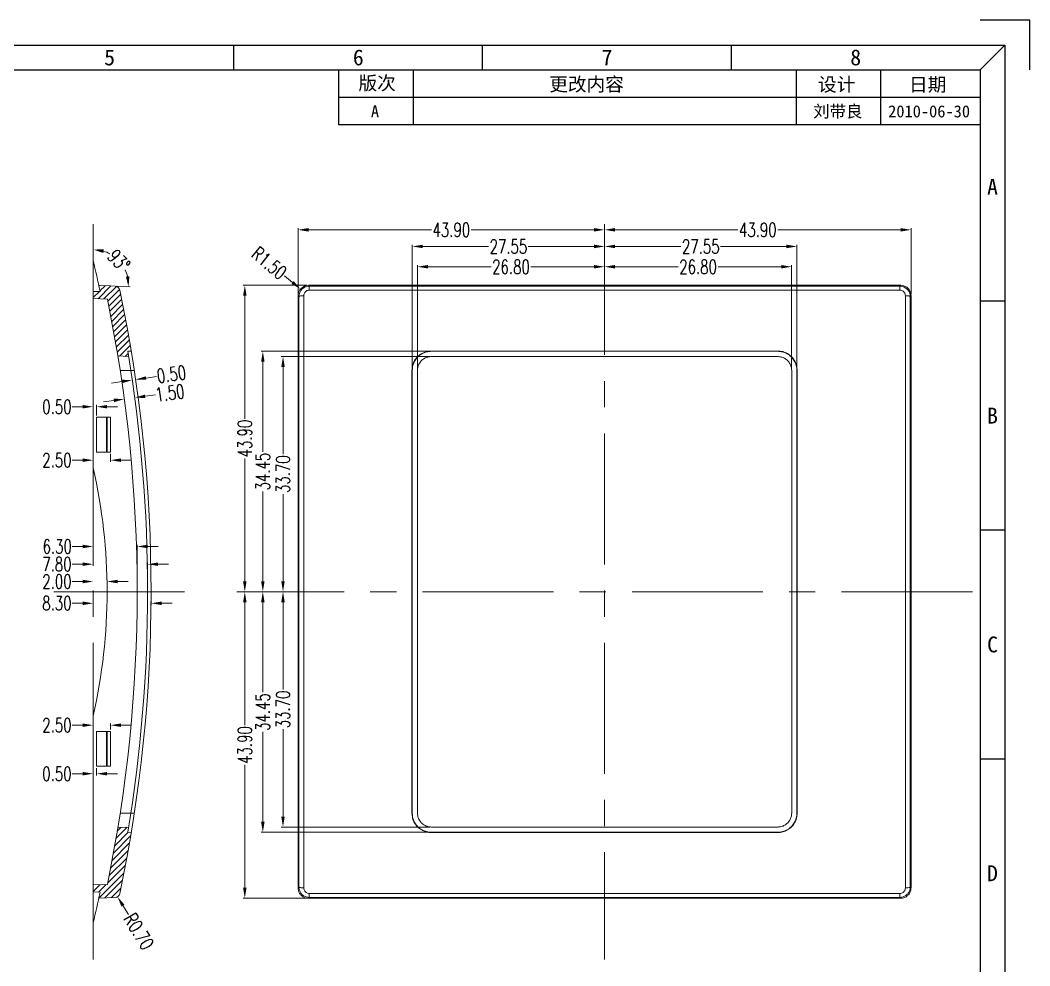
# Model space of a CAD drawing. Header units: millimetres. Extents: x 1179 to 2103, y 2567 to 2779.
# Drawn here: x 1333.8 to 1478.4, y 2643.6 to 2779 of the extents above; entities that cross this region are included whole.
import ezdxf
from ezdxf.enums import TextEntityAlignment as Align

# ---------------------------------------------------------------- set-up
doc = ezdxf.new("R2010")
doc.units = ezdxf.units.MM
doc.linetypes.add('CENTER', pattern=[0.6, 0.375, -0.075, 0.075, -0.075])
doc.layers.get('0').update_dxf_attribs({"linetype": 'CONTINUOUS'})
doc.layers.get('Defpoints').update_dxf_attribs({"linetype": 'CONTINUOUS'})
doc.layers.add('dim', color=82, linetype='CONTINUOUS', lineweight=9)
doc.layers.add('part', color=7, linetype='CONTINUOUS', lineweight=20)
doc.layers.add('dtext', color=4, linetype='CONTINUOUS')
doc.styles.get("Standard").update_dxf_attribs({"font": 'romans.shx', "width": 0.7})
doc.styles.add('仿宋', font='SIMFANG.TTF', dxfattribs={"width": 0.7})
doc.styles.add('宋体', font='SimSun.ttf', dxfattribs={"width": 0.7})
doc.dimstyles.new('02', dxfattribs={"dimscale": 0.5, "dimtxt": 4, "dimasz": 3, "dimexe": 0.5, "dimexo": 0.5, "dimgap": 0.09, "dimtad": 0, "dimzin": 0, "dimdsep": 46, "dimtxsty": 'Standard', "dimcen": 0, "dimclrd": 256, "dimclre": 256, "dimclrt": 6, "dimazin": 2, "dimtp": 0.01, "dimtm": 0.01, "dimtfac": 1, "dimtofl": 0, "dimtmove": 0, "dimatfit": 0, "dimfxl": 0, "dimtolj": 1, "dimtzin": 0, "dimlwd": -1, "dimlwe": -1, "dimarcsym": 0})

# ---------------------------------------------------------------- blocks, each defined once
blk = doc.blocks.new('ca3')
at = {"color": 8}
for p, q in [((420, 297), (410, 297)), ((420, 287), (420, 297))]:
    blk.add_line(p, q, dxfattribs=at)
for p, q in [((260, 287), (260, 292)), ((310, 287), (310, 292)), ((360, 287), (360, 292)), ((410, 287), (415, 292)), ((415, 240.5), (410, 240.5)), ((415, 194.5), (410, 194.5)), ((410, 148.5), (415, 148.5))]:
    blk.add_line(p, q)
for points in [[(5, 292), (415, 292), (415, 5), (5, 5)], [(10, 287), (410, 287), (410, 10), (10, 10)]]:
    blk.add_lwpolyline(points, close=True)
at = {"style": '宋体'}
for s, p in [('5', (235, 289.5)), ('6', (285, 289.5)), ('7', (335, 289.5)), ('8', (385, 289.5)), ('A', (412.5, 263.5)), ('B', (412.5, 217.5)), ('C', (412.5, 171.5)), ('D', (412.5, 125.5))]:
    blk.add_text(s, height=3.2, dxfattribs=at).set_placement(p, align=Align.MIDDLE)
blk = doc.blocks.new('*D75')
at = {"layer": 'Defpoints', "color": 0}
for p in [(3027.65, -1214.34), (3028.8, -1215.3)]:
    blk.add_point(p, dxfattribs=at)
at = {"layer": 'dim'}
blk.add_line((3026.5, -1213.38), (3025.35, -1212.42), dxfattribs=at)
blk.add_solid([(3026.66, -1213.19), (3026.34, -1213.57), (3027.65, -1214.34)], dxfattribs=at)
at = {"layer": 'dim', "color": 6, "insert": (3023.16, -1210.6), "char_height": 2, "attachment_point": 5, "rotation": 320.1463}
blk.add_mtext('\\A1;R1.50', dxfattribs=at)
blk = doc.blocks.new('*D74')
at = {"layer": 'Defpoints', "color": 0}
for p in [(3019.67, -1257.7), (3019.67, -1257.7), (3028.78, -1301.6)]:
    blk.add_point(p, dxfattribs=at)
at = {"layer": 'dim'}
for p, q in [((3019.67, -1259.2), (3019.67, -1276.81)), ((3019.67, -1300.1), (3019.67, -1282.5)), ((3028.53, -1301.6), (3019.42, -1301.6))]:
    blk.add_line(p, q, dxfattribs=at)
for points in [[(3019.42, -1259.2), (3019.92, -1259.2), (3019.67, -1257.7)], [(3019.42, -1300.1), (3019.92, -1300.1), (3019.67, -1301.6)]]:
    blk.add_solid(points, dxfattribs=at)
at = {"layer": 'dim', "color": 6, "insert": (3019.67, -1279.65), "char_height": 2, "attachment_point": 5, "rotation": 90}
blk.add_mtext('\\A1;43.90', dxfattribs=at)
blk = doc.blocks.new('*D73')
at = {"layer": 'Defpoints', "color": 0}
for p in [(3028.78, -1213.8), (3019.67, -1257.7), (3019.67, -1257.7)]:
    blk.add_point(p, dxfattribs=at)
at = {"layer": 'dim'}
for p, q in [((3028.53, -1213.8), (3019.42, -1213.8)), ((3019.67, -1215.3), (3019.67, -1232.91)), ((3019.67, -1256.2), (3019.67, -1238.6))]:
    blk.add_line(p, q, dxfattribs=at)
for points in [[(3019.42, -1215.3), (3019.92, -1215.3), (3019.67, -1213.8)], [(3019.42, -1256.2), (3019.92, -1256.2), (3019.67, -1257.7)]]:
    blk.add_solid(points, dxfattribs=at)
at = {"layer": 'dim', "color": 6, "insert": (3019.67, -1235.75), "char_height": 2, "attachment_point": 5, "rotation": 90}
blk.add_mtext('\\A1;43.90', dxfattribs=at)
blk = doc.blocks.new('*D72')
at = {"layer": 'Defpoints', "color": 0}
for p in [(3022.25, -1257.7), (3022.25, -1257.7), (3046.4, -1292.15)]:
    blk.add_point(p, dxfattribs=at)
at = {"layer": 'dim'}
for p, q in [((3022.25, -1259.2), (3022.25, -1272.08)), ((3022.25, -1290.65), (3022.25, -1277.77)), ((3046.15, -1292.15), (3022, -1292.15))]:
    blk.add_line(p, q, dxfattribs=at)
for points in [[(3022, -1259.2), (3022.5, -1259.2), (3022.25, -1257.7)], [(3022, -1290.65), (3022.5, -1290.65), (3022.25, -1292.15)]]:
    blk.add_solid(points, dxfattribs=at)
at = {"layer": 'dim', "color": 6, "insert": (3022.25, -1274.93), "char_height": 2, "attachment_point": 5, "rotation": 90}
blk.add_mtext('\\A1;34.45', dxfattribs=at)
blk = doc.blocks.new('*D71')
at = {"layer": 'Defpoints', "color": 0}
for p in [(3025.14, -1257.7), (3025.14, -1257.7), (3046.4, -1291.4)]:
    blk.add_point(p, dxfattribs=at)
at = {"layer": 'dim'}
for p, q in [((3025.14, -1259.2), (3025.14, -1271.71)), ((3025.14, -1289.9), (3025.14, -1277.4)), ((3046.15, -1291.4), (3024.89, -1291.4))]:
    blk.add_line(p, q, dxfattribs=at)
for points in [[(3024.89, -1259.2), (3025.39, -1259.2), (3025.14, -1257.7)], [(3024.89, -1289.9), (3025.39, -1289.9), (3025.14, -1291.4)]]:
    blk.add_solid(points, dxfattribs=at)
at = {"layer": 'dim', "color": 6, "insert": (3025.14, -1274.55), "char_height": 2, "attachment_point": 5, "rotation": 90}
blk.add_mtext('\\A1;33.70', dxfattribs=at)
blk = doc.blocks.new('*D70')
at = {"layer": 'Defpoints', "color": 0}
for p in [(3046.4, -1223.25), (3022.25, -1257.7), (3022.25, -1257.7)]:
    blk.add_point(p, dxfattribs=at)
at = {"layer": 'dim'}
for p, q in [((3046.15, -1223.25), (3022, -1223.25)), ((3022.25, -1224.75), (3022.25, -1237.63)), ((3022.25, -1256.2), (3022.25, -1243.32))]:
    blk.add_line(p, q, dxfattribs=at)
for points in [[(3022, -1224.75), (3022.5, -1224.75), (3022.25, -1223.25)], [(3022, -1256.2), (3022.5, -1256.2), (3022.25, -1257.7)]]:
    blk.add_solid(points, dxfattribs=at)
at = {"layer": 'dim', "color": 6, "insert": (3022.25, -1240.48), "char_height": 2, "attachment_point": 5, "rotation": 90}
blk.add_mtext('\\A1;34.45', dxfattribs=at)
blk = doc.blocks.new('*D69')
at = {"layer": 'Defpoints', "color": 0}
for p in [(3046.4, -1224), (3025.14, -1257.7), (3025.14, -1257.7)]:
    blk.add_point(p, dxfattribs=at)
at = {"layer": 'dim'}
for p, q in [((3046.15, -1224), (3024.89, -1224)), ((3025.14, -1225.5), (3025.14, -1238.01)), ((3025.14, -1256.2), (3025.14, -1243.7))]:
    blk.add_line(p, q, dxfattribs=at)
for points in [[(3024.89, -1225.5), (3025.39, -1225.5), (3025.14, -1224)], [(3024.89, -1256.2), (3025.39, -1256.2), (3025.14, -1257.7)]]:
    blk.add_solid(points, dxfattribs=at)
at = {"layer": 'dim', "color": 6, "insert": (3025.14, -1240.85), "char_height": 2, "attachment_point": 5, "rotation": 90}
blk.add_mtext('\\A1;33.70', dxfattribs=at)
blk = doc.blocks.new('*D68')
at = {"layer": 'Defpoints', "color": 0}
for p in [(3071.2, -1205.85), (3071.2, -1205.85), (3027.3, -1215.3)]:
    blk.add_point(p, dxfattribs=at)
at = {"layer": 'dim'}
for p, q in [((3027.3, -1215.05), (3027.3, -1205.6)), ((3028.8, -1205.85), (3046.41, -1205.85)), ((3069.7, -1205.85), (3052.1, -1205.85))]:
    blk.add_line(p, q, dxfattribs=at)
for points in [[(3028.8, -1205.6), (3028.8, -1206.1), (3027.3, -1205.85)], [(3069.7, -1205.6), (3069.7, -1206.1), (3071.2, -1205.85)]]:
    blk.add_solid(points, dxfattribs=at)
at = {"layer": 'dim', "color": 6, "insert": (3049.25, -1205.85), "char_height": 2, "attachment_point": 5}
blk.add_mtext('\\A1;43.90', dxfattribs=at)
blk = doc.blocks.new('*D67')
at = {"layer": 'Defpoints', "color": 0}
for p in [(3071.2, -1205.85), (3071.2, -1205.85), (3115.1, -1215.3)]:
    blk.add_point(p, dxfattribs=at)
at = {"layer": 'dim'}
for p, q in [((3072.7, -1205.85), (3090.31, -1205.85)), ((3113.6, -1205.85), (3096, -1205.85)), ((3115.1, -1215.05), (3115.1, -1205.6))]:
    blk.add_line(p, q, dxfattribs=at)
for points in [[(3072.7, -1205.6), (3072.7, -1206.1), (3071.2, -1205.85)], [(3113.6, -1205.6), (3113.6, -1206.1), (3115.1, -1205.85)]]:
    blk.add_solid(points, dxfattribs=at)
at = {"layer": 'dim', "color": 6, "insert": (3093.15, -1205.85), "char_height": 2, "attachment_point": 5}
blk.add_mtext('\\A1;43.90', dxfattribs=at)
blk = doc.blocks.new('*D66')
at = {"layer": 'Defpoints', "color": 0}
for p in [(3071.2, -1208.23), (3071.2, -1208.23), (3098.75, -1226)]:
    blk.add_point(p, dxfattribs=at)
at = {"layer": 'dim'}
for p, q in [((3072.7, -1208.23), (3082.13, -1208.23)), ((3097.25, -1208.23), (3087.82, -1208.23)), ((3098.75, -1225.75), (3098.75, -1207.98))]:
    blk.add_line(p, q, dxfattribs=at)
for points in [[(3072.7, -1207.98), (3072.7, -1208.48), (3071.2, -1208.23)], [(3097.25, -1207.98), (3097.25, -1208.48), (3098.75, -1208.23)]]:
    blk.add_solid(points, dxfattribs=at)
at = {"layer": 'dim', "color": 6, "insert": (3084.98, -1208.23), "char_height": 2, "attachment_point": 5}
blk.add_mtext('\\A1;27.55', dxfattribs=at)
blk = doc.blocks.new('*D65')
at = {"layer": 'Defpoints', "color": 0}
for p in [(3071.2, -1208.23), (3071.2, -1208.23), (3043.65, -1226)]:
    blk.add_point(p, dxfattribs=at)
at = {"layer": 'dim'}
for p, q in [((3043.65, -1225.75), (3043.65, -1207.98)), ((3045.15, -1208.23), (3054.58, -1208.23)), ((3069.7, -1208.23), (3060.27, -1208.23))]:
    blk.add_line(p, q, dxfattribs=at)
for points in [[(3045.15, -1207.98), (3045.15, -1208.48), (3043.65, -1208.23)], [(3069.7, -1207.98), (3069.7, -1208.48), (3071.2, -1208.23)]]:
    blk.add_solid(points, dxfattribs=at)
at = {"layer": 'dim', "color": 6, "insert": (3057.43, -1208.23), "char_height": 2, "attachment_point": 5}
blk.add_mtext('\\A1;27.55', dxfattribs=at)
blk = doc.blocks.new('*D64')
at = {"layer": 'Defpoints', "color": 0}
for p in [(3071.2, -1211.14), (3071.2, -1211.14), (3044.4, -1226)]:
    blk.add_point(p, dxfattribs=at)
at = {"layer": 'dim'}
for p, q in [((3044.4, -1225.75), (3044.4, -1210.89)), ((3045.9, -1211.14), (3054.96, -1211.14)), ((3069.7, -1211.14), (3060.65, -1211.14))]:
    blk.add_line(p, q, dxfattribs=at)
for points in [[(3045.9, -1210.89), (3045.9, -1211.39), (3044.4, -1211.14)], [(3069.7, -1210.89), (3069.7, -1211.39), (3071.2, -1211.14)]]:
    blk.add_solid(points, dxfattribs=at)
at = {"layer": 'dim', "color": 6, "insert": (3057.8, -1211.14), "char_height": 2, "attachment_point": 5}
blk.add_mtext('\\A1;26.80', dxfattribs=at)
blk = doc.blocks.new('*D63')
at = {"layer": 'Defpoints', "color": 0}
for p in [(3071.2, -1211.14), (3071.2, -1211.14), (3098, -1226)]:
    blk.add_point(p, dxfattribs=at)
at = {"layer": 'dim'}
for p, q in [((3072.7, -1211.14), (3081.76, -1211.14)), ((3096.5, -1211.14), (3087.45, -1211.14)), ((3098, -1225.75), (3098, -1210.89))]:
    blk.add_line(p, q, dxfattribs=at)
for points in [[(3072.7, -1210.89), (3072.7, -1211.39), (3071.2, -1211.14)], [(3096.5, -1210.89), (3096.5, -1211.39), (3098, -1211.14)]]:
    blk.add_solid(points, dxfattribs=at)
at = {"layer": 'dim', "color": 6, "insert": (3084.6, -1211.14), "char_height": 2, "attachment_point": 5}
blk.add_mtext('\\A1;26.80', dxfattribs=at)
blk = doc.blocks.new('*D48')
at = {"layer": 'Defpoints', "color": 0}
for p in [(3001.07, -1300.78), (3001.43, -1301.38)]:
    blk.add_point(p, dxfattribs=at)
at = {"layer": 'dim'}
blk.add_line((3002.22, -1302.66), (3003, -1303.93), dxfattribs=at)
blk.add_solid([(3002.43, -1302.52), (3002, -1302.79), (3001.43, -1301.38)], dxfattribs=at)
at = {"layer": 'dim', "color": 6, "insert": (3004.49, -1306.36), "char_height": 2, "attachment_point": 5, "rotation": 301.5239}
blk.add_mtext('\\A1;R0.70', dxfattribs=at)
blk = doc.blocks.new('*D47')
at = {"layer": 'Defpoints', "color": 0}
for p in [(2997.94, -1205.02), (3002.43, -1211.37), (2998.74, -1213.8), (3001.1, -1213.93), (2997.94, -1310.38)]:
    blk.add_point(p, dxfattribs=at)
at = {"layer": 'dim'}
blk.add_line((3001.35, -1213.94), (3003.27, -1214.04), dxfattribs=at)
for start, end in [(61.5864, 73.0333), (13.9667, 25.4136)]:
    blk.add_arc((2997.94, -1213.76), 5.08, start, end, dxfattribs=at)
for points in [[(2999.39, -1209.15), (2999.46, -1208.65), (2997.94, -1208.68)], [(3003.13, -1212.51), (3002.63, -1212.56), (3003.02, -1214.03)]]:
    blk.add_solid(points, dxfattribs=at)
at = {"layer": 'dim', "color": 6, "insert": (3001.63, -1210.26), "char_height": 2, "attachment_point": 5, "rotation": 313.5}
blk.add_mtext('\\A1;93°', dxfattribs=at)
blk = doc.blocks.new('*D46')
at = {"layer": 'Defpoints', "color": 0}
for p in [(3002.41, -1230.09), (3003.89, -1229.89), (3003.89, -1229.89)]:
    blk.add_point(p, dxfattribs=at)
at = {"layer": 'dim'}
for p, q in [((3000.92, -1230.29), (2999.43, -1230.49)), ((3005.38, -1229.69), (3006.87, -1229.5))]:
    blk.add_line(p, q, dxfattribs=at)
for points in [[(3000.89, -1230.04), (3000.95, -1230.54), (3002.41, -1230.09)], [(3005.35, -1229.45), (3005.41, -1229.94), (3003.89, -1229.89)]]:
    blk.add_solid(points, dxfattribs=at)
at = {"layer": 'dim', "color": 6, "insert": (3008.93, -1229.22), "char_height": 2, "attachment_point": 5, "rotation": 7.628}
blk.add_mtext('\\A1;1.50', dxfattribs=at)
blk = doc.blocks.new('*D45')
at = {"layer": 'Defpoints', "color": 0}
for p in [(3003.54, -1227.36), (3004.03, -1227.29), (3004.03, -1227.29)]:
    blk.add_point(p, dxfattribs=at)
at = {"layer": 'dim'}
for p, q in [((3002.05, -1227.58), (3000.57, -1227.8)), ((3003.58, -1227.61), (3003.58, -1227.61)), ((3004.07, -1227.54), (3004.07, -1227.54)), ((3005.52, -1227.08), (3007, -1226.86))]:
    blk.add_line(p, q, dxfattribs=at)
for points in [[(3002.02, -1227.33), (3002.09, -1227.83), (3003.54, -1227.36)], [(3005.48, -1226.83), (3005.55, -1227.32), (3004.03, -1227.29)]]:
    blk.add_solid(points, dxfattribs=at)
at = {"layer": 'dim', "color": 6, "insert": (3009.16, -1226.54), "char_height": 2, "attachment_point": 5, "rotation": 8.3263}
blk.add_mtext('\\A1;0.50', dxfattribs=at)
blk = doc.blocks.new('*D44')
at = {"layer": 'Defpoints', "color": 0}
for p in [(3000.44, -1237.7), (2997.94, -1238.85), (2997.94, -1238.85)]:
    blk.add_point(p, dxfattribs=at)
at = {"layer": 'dim'}
for p, q in [((2996.44, -1238.85), (2994.94, -1238.85)), ((3000.44, -1237.95), (3000.44, -1239.1)), ((3001.94, -1238.85), (3003.44, -1238.85))]:
    blk.add_line(p, q, dxfattribs=at)
for points in [[(2996.44, -1238.6), (2996.44, -1239.1), (2997.94, -1238.85)], [(3001.94, -1238.6), (3001.94, -1239.1), (3000.44, -1238.85)]]:
    blk.add_solid(points, dxfattribs=at)
at = {"layer": 'dim', "color": 6, "insert": (2992.76, -1238.85), "char_height": 2, "attachment_point": 5}
blk.add_mtext('\\A1;2.50', dxfattribs=at)
blk = doc.blocks.new('*D43')
at = {"layer": 'Defpoints', "color": 0}
for p in [(2997.94, -1231.19), (2997.94, -1231.19), (2998.44, -1232.7)]:
    blk.add_point(p, dxfattribs=at)
at = {"layer": 'dim'}
for p, q in [((2996.44, -1231.19), (2994.94, -1231.19)), ((2998.44, -1232.45), (2998.44, -1230.94)), ((2999.94, -1231.19), (3001.44, -1231.19))]:
    blk.add_line(p, q, dxfattribs=at)
for points in [[(2996.44, -1230.94), (2996.44, -1231.44), (2997.94, -1231.19)], [(2999.94, -1230.94), (2999.94, -1231.44), (2998.44, -1231.19)]]:
    blk.add_solid(points, dxfattribs=at)
at = {"layer": 'dim', "color": 6, "insert": (2992.76, -1231.19), "char_height": 2, "attachment_point": 5}
blk.add_mtext('\\A1;0.50', dxfattribs=at)
blk = doc.blocks.new('*D42')
at = {"layer": 'Defpoints', "color": 0}
for p in [(3006.25, -1257.7), (2997.94, -1259.35), (2997.94, -1259.35)]:
    blk.add_point(p, dxfattribs=at)
at = {"layer": 'dim'}
for p, q in [((3006.25, -1257.95), (3006.25, -1259.6)), ((2996.44, -1259.35), (2994.94, -1259.35)), ((3007.75, -1259.35), (3009.25, -1259.35))]:
    blk.add_line(p, q, dxfattribs=at)
for points in [[(2996.44, -1259.1), (2996.44, -1259.6), (2997.94, -1259.35)], [(3007.75, -1259.1), (3007.75, -1259.6), (3006.25, -1259.35)]]:
    blk.add_solid(points, dxfattribs=at)
at = {"layer": 'dim', "color": 6, "insert": (2992.76, -1259.35), "char_height": 2, "attachment_point": 5}
blk.add_mtext('\\A1;8.30', dxfattribs=at)
blk = doc.blocks.new('*D41')
at = {"layer": 'Defpoints', "color": 0}
for p in [(2997.94, -1252.24), (2997.94, -1253.75), (3005.75, -1257.7)]:
    blk.add_point(p, dxfattribs=at)
at = {"layer": 'dim'}
for p, q in [((2996.44, -1253.75), (2994.94, -1253.75)), ((2997.94, -1252.49), (2997.94, -1254)), ((3005.75, -1257.45), (3005.75, -1253.5)), ((3007.25, -1253.75), (3008.75, -1253.75))]:
    blk.add_line(p, q, dxfattribs=at)
for points in [[(2996.44, -1253.5), (2996.44, -1254), (2997.94, -1253.75)], [(3007.25, -1253.5), (3007.25, -1254), (3005.75, -1253.75)]]:
    blk.add_solid(points, dxfattribs=at)
at = {"layer": 'dim', "color": 6, "insert": (2992.76, -1253.75), "char_height": 2, "attachment_point": 5}
blk.add_mtext('\\A1;7.80', dxfattribs=at)
blk = doc.blocks.new('*D40')
at = {"layer": 'Defpoints', "color": 0}
for p in [(2997.94, -1251.21), (2997.94, -1251.21), (3004.25, -1257.7)]:
    blk.add_point(p, dxfattribs=at)
at = {"layer": 'dim'}
for p, q in [((2996.44, -1251.21), (2994.94, -1251.21)), ((3004.25, -1257.45), (3004.25, -1250.96)), ((3005.75, -1251.21), (3007.25, -1251.21))]:
    blk.add_line(p, q, dxfattribs=at)
for points in [[(2996.44, -1250.96), (2996.44, -1251.46), (2997.94, -1251.21)], [(3005.75, -1250.96), (3005.75, -1251.46), (3004.25, -1251.21)]]:
    blk.add_solid(points, dxfattribs=at)
at = {"layer": 'dim', "color": 6, "insert": (2992.8, -1251.21), "char_height": 2, "attachment_point": 5}
blk.add_mtext('\\A1;6.30', dxfattribs=at)
blk = doc.blocks.new('*D39')
at = {"layer": 'Defpoints', "color": 0}
for p in [(2997.94, -1256.23), (2997.94, -1256.23), (2999.94, -1257.7)]:
    blk.add_point(p, dxfattribs=at)
at = {"layer": 'dim'}
for p, q in [((2996.44, -1256.23), (2994.94, -1256.23)), ((2999.94, -1257.45), (2999.94, -1255.98)), ((3001.44, -1256.23), (3002.94, -1256.23))]:
    blk.add_line(p, q, dxfattribs=at)
for points in [[(2996.44, -1255.98), (2996.44, -1256.48), (2997.94, -1256.23)], [(3001.44, -1255.98), (3001.44, -1256.48), (2999.94, -1256.23)]]:
    blk.add_solid(points, dxfattribs=at)
at = {"layer": 'dim', "color": 6, "insert": (2992.76, -1256.23), "char_height": 2, "attachment_point": 5}
blk.add_mtext('\\A1;2.00', dxfattribs=at)
blk = doc.blocks.new('*D38')
at = {"layer": 'Defpoints', "color": 0}
for p in [(2997.94, -1276.81), (2997.94, -1276.81), (3000.44, -1277.7)]:
    blk.add_point(p, dxfattribs=at)
at = {"layer": 'dim'}
for p, q in [((2996.44, -1276.81), (2994.94, -1276.81)), ((3000.44, -1277.45), (3000.44, -1276.56)), ((3001.94, -1276.81), (3003.44, -1276.81))]:
    blk.add_line(p, q, dxfattribs=at)
for points in [[(2996.44, -1276.56), (2996.44, -1277.06), (2997.94, -1276.81)], [(3001.94, -1276.56), (3001.94, -1277.06), (3000.44, -1276.81)]]:
    blk.add_solid(points, dxfattribs=at)
at = {"layer": 'dim', "color": 6, "insert": (2992.76, -1276.81), "char_height": 2, "attachment_point": 5}
blk.add_mtext('\\A1;2.50', dxfattribs=at)
blk = doc.blocks.new('*D37')
at = {"layer": 'Defpoints', "color": 0}
for p in [(2998.44, -1282.7), (2997.94, -1283.76), (2997.94, -1283.76)]:
    blk.add_point(p, dxfattribs=at)
at = {"layer": 'dim'}
for p, q in [((2996.44, -1283.76), (2994.94, -1283.76)), ((2998.44, -1282.95), (2998.44, -1284.01)), ((2999.94, -1283.76), (3001.44, -1283.76))]:
    blk.add_line(p, q, dxfattribs=at)
for points in [[(2996.44, -1283.51), (2996.44, -1284.01), (2997.94, -1283.76)], [(2999.94, -1283.51), (2999.94, -1284.01), (2998.44, -1283.76)]]:
    blk.add_solid(points, dxfattribs=at)
at = {"layer": 'dim', "color": 6, "insert": (2992.76, -1283.76), "char_height": 2, "attachment_point": 5}
blk.add_mtext('\\A1;0.50', dxfattribs=at)
blk = doc.blocks.new('*D32')
at = {"layer": 'Defpoints', "color": 0}
for p in [(3061.66, -1257.7), (2854.59, -1265.13)]:
    blk.add_point(p, dxfattribs=at)
at = {"layer": 'dim'}
blk.add_line((2850.91, -1265.27), (2853.09, -1265.19), dxfattribs=at)
blk.add_solid([(2853.08, -1264.94), (2853.1, -1265.44), (2854.59, -1265.13)], dxfattribs=at)
at = {"layer": 'dim', "color": 6, "insert": (2846.74, -1265.42), "char_height": 2, "attachment_point": 5, "rotation": 2.0553}
blk.add_mtext('\\A1;R207.20', dxfattribs=at)

msp = doc.modelspace()

# ---------------------------------------------------------------- linework, layer by layer
at = {"layer": 'dtext', "color": 7}
for p, q in [((1379.331, 2771.885), (1379.331, 2764.047)), ((1390.019, 2771.885), (1390.019, 2764.047)), ((1444.882, 2771.885), (1444.882, 2764.047)), ((1456.995, 2771.885), (1456.995, 2764.047)), ((1379.331, 2767.966), (1471.245, 2767.966)), ((1379.331, 2764.047), (1471.245, 2764.047))]:
    msp.add_line(p, q, dxfattribs=at)
at = {"layer": 'part', "color": 1, "linetype": 'CENTER', "ltscale": 50}
for p, q in [((1344.2, 2749.809), (1344.2, 2644.449)), ((1417.459, 2749.809), (1417.459, 2644.449)), ((1338.556, 2697.129), (1357.403, 2697.129)), ((1470.139, 2697.129), (1364.779, 2697.129))]:
    msp.add_line(p, q, dxfattribs=at)
at = {"layer": 'part', "color": 5, "linetype": 'Continuous'}
for p, q in [((1346.735, 2740.938), (1344.902, 2739.104)), ((1345.085, 2741.024), (1345.016, 2740.954)), ((1345.91, 2740.981), (1345.169, 2740.239)), ((1347.533, 2740.867), (1345.741, 2739.075)), ((1345.089, 2740.16), (1344.2, 2739.27)), ((1347.973, 2740.439), (1346.292, 2738.758)), ((1348.131, 2739.729), (1346.434, 2738.032)), ((1348.276, 2739.005), (1346.576, 2737.306)), ((1348.42, 2738.281), (1346.718, 2736.579)), ((1348.564, 2737.557), (1346.86, 2735.853)), ((1348.708, 2736.834), (1347.002, 2735.127)), ((1348.853, 2736.11), (1347.133, 2734.39)), ((1348.986, 2735.374), (1347.263, 2733.651)), ((1349.116, 2734.637), (1347.392, 2732.912)), ((1349.247, 2733.9), (1347.521, 2732.173)), ((1349.378, 2733.162), (1347.65, 2731.434)), ((1349.509, 2732.425), (1347.98, 2730.896)), ((1349.206, 2731.253), (1348.805, 2730.853)), ((1349.64, 2731.688), (1349.567, 2731.615)), ((1349.212, 2662.673), (1347.288, 2660.749)), ((1349.089, 2663.419), (1347.472, 2661.801)), ((1348.173, 2663.371), (1347.656, 2662.853)), ((1349.38, 2661.105), (1346.904, 2658.629)), ((1349.567, 2662.16), (1347.104, 2659.697)), ((1349.193, 2660.049), (1346.693, 2657.55)), ((1349.005, 2658.994), (1346.482, 2656.471)), ((1348.593, 2656.845), (1345.006, 2653.258)), ((1348.809, 2657.93), (1346.271, 2655.392)), ((1348.377, 2655.761), (1345.891, 2653.275)), ((1345.174, 2655.163), (1344.2, 2654.188)), ((1344.274, 2655.131), (1344.2, 2655.056)), ((1346.074, 2655.194), (1344.981, 2654.101)), ((1348.161, 2654.677), (1346.807, 2653.323))]:
    msp.add_line(p, q, dxfattribs=at)
at = {"layer": 'part', "color": 7, "linetype": 'Continuous'}
for p, q in [((1347.359, 2740.905), (1345, 2741.029)), ((1375.162, 2740.905), (1375.04, 2741.029)), ((1375.059, 2741.029), (1459.877, 2741.029)), ((1459.755, 2740.905), (1375.162, 2740.905)), ((1375.162, 2740.35), (1375.162, 2740.905)), ((1459.877, 2741.029), (1459.755, 2740.905)), ((1459.755, 2740.35), (1459.755, 2740.905)), ((1344.2, 2740.129), (1345.185, 2740.163)), ((1344.2, 2740.129), (1344.2, 2714.905)), ((1346.234, 2739.058), (1344.2, 2739.129)), ((1373.673, 2739.415), (1373.559, 2739.53)), ((1374.37, 2654.719), (1374.37, 2739.538)), ((1375.162, 2740.35), (1459.755, 2740.35)), ((1460.547, 2739.538), (1460.547, 2654.719)), ((1461.358, 2739.53), (1461.244, 2739.415)), ((1349.275, 2730.829), (1347.742, 2730.909)), ((1349.651, 2731.622), (1349.152, 2731.579)), ((1442.259, 2731.622), (1392.659, 2731.622)), ((1392.659, 2731.622), (1392.659, 2731.579)), ((1392.659, 2731.579), (1442.259, 2731.579)), ((1442.259, 2730.829), (1392.659, 2730.829)), ((1442.259, 2731.622), (1442.259, 2731.579)), ((1350.097, 2728.828), (1348.074, 2728.829)), ((1389.865, 2728.828), (1389.909, 2728.829)), ((1445.053, 2728.828), (1445.009, 2728.829)), ((1344.7, 2722.129), (1346.7, 2722.129)), ((1344.7, 2717.129), (1344.7, 2722.129)), ((1346.1, 2717.129), (1346.1, 2722.129)), ((1346.2, 2722.129), (1346.2, 2717.129)), ((1346.7, 2722.129), (1346.7, 2717.129)), ((1344.7, 2717.129), (1346.7, 2717.129)), ((1344.2, 2679.352), (1344.2, 2654.129)), ((1344.7, 2672.129), (1344.7, 2677.129)), ((1344.7, 2677.129), (1346.7, 2677.129)), ((1346.1, 2672.129), (1346.1, 2677.129)), ((1346.2, 2677.129), (1346.2, 2672.129)), ((1346.7, 2672.129), (1346.7, 2677.129)), ((1344.7, 2672.129), (1346.7, 2672.129)), ((1348.074, 2665.428), (1350.094, 2665.429)), ((1389.864, 2665.429), (1389.909, 2665.429)), ((1445.053, 2665.429), (1445.009, 2665.429)), ((1347.742, 2663.348), (1349.275, 2663.429)), ((1349.152, 2662.679), (1349.651, 2662.635)), ((1392.659, 2663.429), (1442.259, 2663.429)), ((1392.659, 2662.635), (1392.659, 2662.679)), ((1442.259, 2662.679), (1392.659, 2662.679)), ((1392.659, 2662.635), (1442.259, 2662.635)), ((1442.259, 2662.635), (1442.259, 2662.679)), ((1344.2, 2655.129), (1346.234, 2655.2)), ((1345.185, 2654.094), (1344.2, 2654.129)), ((1459.755, 2653.907), (1375.162, 2653.907)), ((1375.162, 2653.352), (1375.162, 2653.907)), ((1459.755, 2653.352), (1459.755, 2653.907)), ((1461.244, 2654.843), (1461.359, 2654.727)), ((1345, 2653.229), (1347.359, 2653.352)), ((1375.04, 2653.229), (1375.162, 2653.352)), ((1375.04, 2653.229), (1459.877, 2653.229)), ((1375.162, 2653.352), (1459.755, 2653.352)), ((1459.755, 2653.352), (1459.877, 2653.229))]:
    msp.add_line(p, q, dxfattribs=at)
for centre, radius, start, end in [((1142.504, 2697.129), 207.2, 11.98731, 13.23573), ((1347.323, 2740.206), 0.7, 11.87727, 87), ((1375.059, 2739.529), 1.5, 90, 180.00618), ((1142.504, 2697.129), 210, 348.12273, 11.87727), ((1142.504, 2697.129), 208, 348.37054, 11.62946), ((1142.504, 2697.129), 209.5, 350.53535, 9.46465), ((1266.2, 2697.129), 80, 347.16143, 12.83857), ((1142.504, 2697.129), 207.2, 346.76427, 348.01269), ((1347.323, 2654.051), 0.7, 273, 348.12273)]:
    msp.add_arc(centre, radius, start, end, dxfattribs=at)
for points in [[(1375.162, 2740.905), (1374.709, 2740.832), (1374.294, 2740.618), (1373.964, 2740.286), (1373.749, 2739.871), (1373.677, 2739.509)], [(1461.241, 2739.51), (1461.168, 2739.871), (1460.953, 2740.286), (1460.623, 2740.618), (1460.208, 2740.832), (1459.755, 2740.905)], [(1461.359, 2739.53), (1461.283, 2740.004), (1461.068, 2740.424), (1460.739, 2740.751), (1460.329, 2740.958), (1459.877, 2741.029)], [(1373.559, 2739.415), (1373.559, 2725.511), (1373.559, 2711.347), (1373.559, 2697.129), (1373.559, 2682.91), (1373.559, 2668.746), (1373.559, 2654.843)], [(1373.673, 2739.415), (1373.672, 2725.47), (1373.671, 2711.341), (1373.67, 2697.123), (1373.671, 2682.908), (1373.672, 2668.785), (1373.673, 2654.843)], [(1374.372, 2739.548), (1374.113, 2739.538), (1373.891, 2739.51), (1373.737, 2739.466), (1373.673, 2739.415)], [(1373.677, 2739.509), (1373.673, 2739.415)], [(1374.37, 2739.538), (1374.412, 2739.802), (1374.526, 2740.025), (1374.701, 2740.2), (1374.92, 2740.312), (1375.162, 2740.35)], [(1459.755, 2740.35), (1459.999, 2740.311), (1460.218, 2740.199), (1460.392, 2740.024), (1460.505, 2739.801), (1460.547, 2739.538)], [(1461.244, 2739.415), (1461.181, 2739.466), (1461.027, 2739.51), (1460.804, 2739.538), (1460.545, 2739.548)], [(1461.244, 2739.415), (1461.241, 2739.51)], [(1461.244, 2654.843), (1461.245, 2668.788), (1461.247, 2682.916), (1461.247, 2697.134), (1461.247, 2711.349), (1461.245, 2725.473), (1461.244, 2739.415)], [(1461.359, 2739.415), (1461.359, 2739.53)], [(1461.359, 2654.843), (1461.359, 2668.705), (1461.359, 2682.883), (1461.359, 2697.129), (1461.359, 2711.374), (1461.359, 2725.552), (1461.359, 2739.415)], [(1392.659, 2731.622), (1391.948, 2731.528), (1391.265, 2731.247), (1390.69, 2730.811), (1390.249, 2730.238), (1389.962, 2729.552), (1389.865, 2728.831)], [(1389.909, 2728.829), (1390.004, 2729.541), (1390.287, 2730.217), (1390.721, 2730.78), (1391.287, 2731.209), (1391.96, 2731.486), (1392.659, 2731.579)], [(1392.659, 2730.829), (1392.148, 2730.761), (1391.662, 2730.561), (1391.25, 2730.248), (1390.933, 2729.836), (1390.728, 2729.344), (1390.659, 2728.829)], [(1445.053, 2728.831), (1444.956, 2729.549), (1444.67, 2730.236), (1444.227, 2730.811), (1443.651, 2731.249), (1442.971, 2731.528), (1442.259, 2731.622)], [(1442.259, 2731.579), (1442.96, 2731.486), (1443.629, 2731.211), (1444.196, 2730.781), (1444.632, 2730.214), (1444.913, 2729.538), (1445.009, 2728.829)], [(1444.259, 2728.829), (1444.189, 2729.347), (1443.984, 2729.838), (1443.668, 2730.248), (1443.256, 2730.56), (1442.767, 2730.761), (1442.259, 2730.829)], [(1389.865, 2728.828), (1389.864, 2716.214), (1389.865, 2703.501), (1389.865, 2690.756), (1389.864, 2678.043), (1389.864, 2665.429)], [(1389.909, 2665.429), (1389.908, 2678.062), (1389.908, 2690.766), (1389.908, 2703.491), (1389.908, 2716.195), (1389.909, 2728.829)], [(1390.659, 2728.829), (1390.659, 2716.195), (1390.659, 2703.491), (1390.659, 2690.766), (1390.659, 2678.062), (1390.659, 2665.429)], [(1444.259, 2665.429), (1444.258, 2678.062), (1444.258, 2690.766), (1444.258, 2703.491), (1444.258, 2716.195), (1444.259, 2728.829)], [(1445.009, 2728.829), (1445.009, 2716.195), (1445.009, 2703.491), (1445.009, 2690.766), (1445.009, 2678.062), (1445.009, 2665.429)], [(1445.053, 2665.429), (1445.053, 2678.043), (1445.053, 2690.756), (1445.053, 2703.501), (1445.053, 2716.214), (1445.053, 2728.828)], [(1389.865, 2665.427), (1389.961, 2664.708), (1390.248, 2664.021), (1390.69, 2663.446), (1391.267, 2663.008), (1391.946, 2662.729), (1392.659, 2662.635)], [(1392.659, 2662.679), (1391.957, 2662.771), (1391.289, 2663.046), (1390.722, 2663.476), (1390.286, 2664.043), (1390.004, 2664.719), (1389.909, 2665.429)], [(1390.659, 2665.429), (1390.728, 2664.911), (1390.934, 2664.419), (1391.249, 2664.01), (1391.661, 2663.697), (1392.15, 2663.496), (1392.659, 2663.429)], [(1445.009, 2665.429), (1444.913, 2664.716), (1444.631, 2664.041), (1444.196, 2663.477), (1443.63, 2663.048), (1442.958, 2662.771), (1442.259, 2662.679)], [(1442.259, 2663.429), (1442.769, 2663.496), (1443.255, 2663.696), (1443.668, 2664.009), (1443.985, 2664.421), (1444.189, 2664.913), (1444.259, 2665.429)], [(1442.259, 2662.635), (1442.969, 2662.729), (1443.652, 2663.01), (1444.228, 2663.446), (1444.669, 2664.019), (1444.956, 2664.705), (1445.053, 2665.427)], [(1373.559, 2654.727), (1373.597, 2654.765), (1373.635, 2654.804), (1373.673, 2654.843)], [(1373.559, 2654.843), (1373.559, 2654.727)], [(1373.559, 2654.727), (1373.634, 2654.253), (1373.849, 2653.833), (1374.179, 2653.506), (1374.588, 2653.299), (1375.04, 2653.229)], [(1373.673, 2654.843), (1373.677, 2654.747)], [(1373.673, 2654.843), (1373.737, 2654.791), (1373.891, 2654.748), (1374.113, 2654.719), (1374.372, 2654.709)], [(1373.677, 2654.747), (1373.747, 2654.386), (1373.959, 2653.968), (1374.292, 2653.635), (1374.709, 2653.424), (1375.162, 2653.352)], [(1375.162, 2653.907), (1374.919, 2653.946), (1374.7, 2654.058), (1374.525, 2654.233), (1374.412, 2654.456), (1374.37, 2654.719)], [(1459.755, 2653.352), (1460.209, 2653.425), (1460.623, 2653.639), (1460.954, 2653.971), (1461.168, 2654.386), (1461.241, 2654.748)], [(1460.547, 2654.719), (1460.505, 2654.455), (1460.391, 2654.232), (1460.216, 2654.057), (1459.997, 2653.945), (1459.755, 2653.907)], [(1459.877, 2653.229), (1460.329, 2653.299), (1460.739, 2653.506), (1461.068, 2653.833), (1461.283, 2654.253), (1461.359, 2654.727)], [(1461.244, 2654.843), (1461.181, 2654.791), (1461.027, 2654.748), (1460.805, 2654.719), (1460.545, 2654.709)], [(1461.241, 2654.748), (1461.244, 2654.843)], [(1461.359, 2654.727), (1461.359, 2654.843)]]:
    msp.add_spline(points, degree=3, dxfattribs=at)
msp.add_open_spline([(1373.559, 2739.528), (1373.559, 2739.49), (1373.559, 2739.453), (1373.559, 2739.415)], degree=3, dxfattribs=at)

# ---------------------------------------------------------------- block references
at = {"xscale": 0.712500000000091, "yscale": 0.712500000000091, "zscale": 0.7124999999999999}
msp.add_blockref('ca3', (1179.12, 2567.397), dxfattribs=at)

# ---------------------------------------------------------------- texts
at = {"layer": 'dtext', "style": '仿宋'}
for s, p in [('版次', (1382.208, 2769.022)), ('更改内容', (1409.536, 2768.853)), ('设计', (1448.031, 2768.821)), ('日期', (1461.078, 2768.821))]:
    msp.add_text(s, height=1.9602, dxfattribs=at).set_placement(p)
at = {"layer": 'dtext', "color": 3, "style": '宋体'}
for s, height, p in [('A', 1.725, (1383.986, 2765.09)), ('刘带良', 1.7249, (1447.335, 2765.09)), ('2010-06-30', 1.7249, (1458.075, 2765.09))]:
    msp.add_text(s, height=height, dxfattribs=at).set_placement(p)

# ---------------------------------------------------------------- dimensions: what is measured, and where the dimension line sits
at = {"layer": 'dim'}
dim = msp.add_angular_dim_2l(base=(1348.6884, 2743.4573), line1=((1344.1995, 2749.8086), (1344.1995, 2644.4486)), line2=((1347.3592, 2740.9049), (1344.9995, 2741.0286)), dimstyle='02', dxfattribs=at)
dim.commit()
dim.dimension.update_dxf_attribs({"geometry": '*D47', "text_midpoint": (1347.8873, 2744.5701), "insert": (-1653.7437, 3954.831)})
for base, p1, p2, picture, middle in [((1417.459, 2748.979), (1373.559, 2739.53), (1417.459, 2748.979), '*D68', (1395.509, 2748.979)), ((1417.459, 2748.979), (1461.358, 2739.53), (1417.459, 2748.979), '*D67', (1439.409, 2748.979)), ((1417.459, 2746.598), (1389.909, 2728.829), (1417.459, 2746.598), '*D65', (1403.684, 2746.598)), ((1417.459, 2746.598), (1445.009, 2728.829), (1417.459, 2746.598), '*D66', (1431.234, 2746.598)), ((1417.459, 2743.693), (1390.659, 2728.829), (1417.459, 2743.693), '*D64', (1404.059, 2743.693)), ((1417.459, 2743.693), (1444.259, 2728.829), (1417.459, 2743.693), '*D63', (1430.859, 2743.693)), ((1344.2, 2723.641), (1344.7, 2722.129), (1344.2, 2723.641), '*D43', (1339.021, 2723.641)), ((1344.2, 2715.978), (1346.7, 2717.129), (1344.2, 2715.978), '*D44', (1339.021, 2715.978)), ((1344.2, 2703.621), (1350.504, 2697.129), (1344.2, 2703.621), '*D40', (1339.055, 2703.621)), ((1344.2, 2698.606), (1346.2, 2697.129), (1344.2, 2698.606), '*D39', (1339.021, 2698.606)), ((1344.2, 2678.019), (1346.7, 2677.129), (1344.2, 2678.019), '*D38', (1339.021, 2678.019)), ((1344.2, 2671.071), (1344.7, 2672.129), (1344.2, 2671.071), '*D37', (1339.021, 2671.071))]:
    dim = msp.add_linear_dim(base=base, p1=p1, p2=p2, dimstyle='02', dxfattribs=at)
    dim.commit()
    dim.dimension.update_dxf_attribs({"geometry": picture, "text_midpoint": middle, "insert": (-1653.744, 3954.831)})
for center, mpoint, picture, middle in [((1375.059, 2739.529), (1373.907, 2740.49), '*D75', (1369.42, 2744.235)), ((1347.323, 2654.051), (1347.689, 2653.455), '*D48', (1350.745, 2648.472))]:
    dim = msp.add_radius_dim(center=center, mpoint=mpoint, dimstyle='02', dxfattribs=at)
    dim.commit()
    dim.dimension.update_dxf_attribs({"geometry": picture, "text_midpoint": middle, "insert": (-1653.744, 3954.831)})
for base, p1, p2, picture, middle in [((1365.925, 2697.129), (1375.04, 2741.029), (1365.925, 2697.129), '*D73', (1365.925, 2719.079)), ((1368.51, 2697.129), (1392.659, 2731.579), (1368.51, 2697.129), '*D70', (1368.51, 2714.354)), ((1371.396, 2697.129), (1392.659, 2730.829), (1371.396, 2697.129), '*D69', (1371.396, 2713.979)), ((1365.925, 2697.129), (1375.04, 2653.229), (1365.925, 2697.129), '*D74', (1365.925, 2675.179)), ((1368.51, 2697.129), (1392.659, 2662.679), (1368.51, 2697.129), '*D72', (1368.51, 2679.904)), ((1371.396, 2697.129), (1392.659, 2663.429), (1371.396, 2697.129), '*D71', (1371.396, 2680.279))]:
    dim = msp.add_linear_dim(base=base, p1=p1, p2=p2, angle=90, dimstyle='02', dxfattribs=at)
    dim.commit()
    dim.dimension.update_dxf_attribs({"geometry": picture, "text_midpoint": middle, "insert": (-1653.744, 3954.831)})
for p1, p2, picture, middle in [((1349.795, 2727.466), (1350.29, 2727.539), '*D45', (1355.414, 2728.289)), ((1348.663, 2724.738), (1350.15, 2724.938), '*D46', (1355.183, 2725.612))]:
    dim = msp.add_aligned_dim(p1=p1, p2=p2, distance=0, dimstyle='02', dxfattribs=at)
    dim.commit()
    dim.dimension.update_dxf_attribs({"geometry": picture, "text_midpoint": middle, "insert": (-1653.744, 3954.831)})
for base, p1, p2, picture, middle in [((1344.2, 2701.078), (1352.004, 2697.129), (1344.2, 2702.591), '*D41', (1339.021, 2701.078)), ((1344.2, 2695.477), (1352.504, 2697.129), (1344.2, 2695.477), '*D42', (1339.021, 2695.477))]:
    dim = msp.add_linear_dim(base=base, p1=p1, p2=p2, dimstyle='02', dxfattribs=at)
    dim.commit()
    dim.dimension.update_dxf_attribs({"geometry": picture, "text_midpoint": middle, "dimtype": 128, "insert": (-1653.744, 3954.831)})
dim = msp.add_radius_dim(center=(1407.911, 2697.129), mpoint=(1200.845, 2689.698), dimstyle='02', override={"dimtmove": 1}, dxfattribs=at)
dim.commit()
dim.dimension.update_dxf_attribs({"geometry": '*D32', "text_midpoint": (1192.992, 2689.416), "dimtype": 132, "insert": (-1653.744, 3954.831)})

doc.saveas('drawing.dxf')
